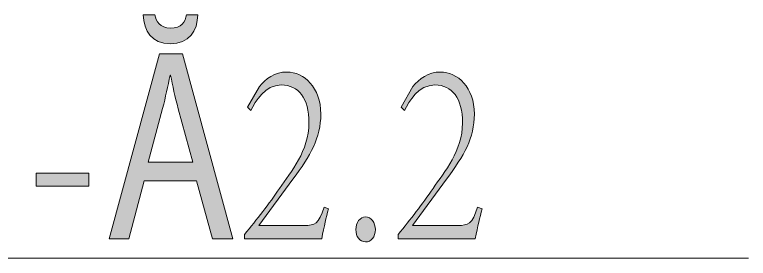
# Model space of a CAD drawing. Header units: inches. Extents: x 57 to 395, y 104 to 257.
# Drawn here: x 166.78 to 185.67, y 250.44 to 256.71 of the extents above; entities that cross this region are included whole.
import ezdxf

# ---------------------------------------------------------------- set-up
doc = ezdxf.new("R2010")
doc.units = ezdxf.units.IN
doc.header["$MEASUREMENT"] = 0

# ---------------------------------------------------------------- blocks, each defined once
blk = doc.blocks.new('block 171')
at = {"color": 4, "lineweight": 15}
blk.add_lwpolyline([(185.673, 250.439), (164.411, 250.439)], dxfattribs=at)
blk = doc.blocks.new('block 181')
at = {"lineweight": 0}
blk.add_lwpolyline([(167.334, 252.627), (168.685, 252.627), (168.685, 252.295), (167.334, 252.295), (167.334, 252.627)], dxfattribs=at)
blk = doc.blocks.new('block 182')
at = {"lineweight": 0}
blk.add_lwpolyline([(167.334, 252.627), (168.685, 252.627), (168.685, 252.295), (167.334, 252.295), (167.334, 252.627)], dxfattribs=at)
blk = doc.blocks.new('block 183')
h = blk.add_hatch(color=2)
h.dxf.hatch_style = 2
h.paths.add_polyline_path([(167.334, 252.627), (168.685, 252.627), (168.685, 252.295), (167.334, 252.295)])
at = {"lineweight": 0}
blk.add_lwpolyline([(167.334, 252.627), (168.685, 252.627), (168.685, 252.295), (167.334, 252.295), (167.334, 252.627), (167.334, 252.627)], dxfattribs=at)
blk = doc.blocks.new('block 184')
at = {"lineweight": 0}
blk.add_lwpolyline([(170.114, 252.436), (169.718, 250.939), (169.209, 250.939), (170.504, 255.699), (171.097, 255.699), (172.397, 250.939), (171.872, 250.939), (171.465, 252.436), (170.114, 252.436)], dxfattribs=at)
blk = doc.blocks.new('block 185')
at = {"lineweight": 0}
blk.add_open_spline([(170.385, 256.708), (170.419, 256.546), (170.515, 256.363), (170.792, 256.363), (171.069, 256.363), (171.176, 256.525), (171.205, 256.708), (171.205, 256.708), (171.493, 256.708), (171.493, 256.708), (171.487, 256.292), (171.273, 255.96), (170.786, 255.96), (170.306, 255.96), (170.103, 256.292), (170.091, 256.708), (170.091, 256.708), (170.385, 256.708), (170.385, 256.708)], degree=3, knots=[0, 0, 0, 0, 1, 1, 1, 2, 2, 2, 3, 3, 3, 4, 4, 4, 5, 5, 5, 6, 6, 6, 6], dxfattribs=at)
blk = doc.blocks.new('block 186')
at = {"lineweight": 0}
blk.add_open_spline([(171.363, 252.916), (171.363, 252.916), (170.99, 254.286), (170.99, 254.286), (170.905, 254.597), (170.849, 254.879), (170.792, 255.155), (170.792, 255.155), (170.781, 255.155), (170.781, 255.155), (170.724, 254.872), (170.662, 254.583), (170.589, 254.293), (170.589, 254.293), (170.216, 252.916), (170.216, 252.916), (170.216, 252.916), (171.363, 252.916), (171.363, 252.916)], degree=3, knots=[0, 0, 0, 0, 1, 1, 1, 2, 2, 2, 3, 3, 3, 4, 4, 4, 5, 5, 5, 6, 6, 6, 6], dxfattribs=at)
blk = doc.blocks.new('block 187')
at = {"lineweight": 0}
blk.add_lwpolyline([(170.114, 252.436), (169.718, 250.939), (169.209, 250.939), (170.504, 255.699), (171.097, 255.699), (172.397, 250.939), (171.872, 250.939), (171.465, 252.436), (170.114, 252.436)], dxfattribs=at)
blk = doc.blocks.new('block 188')
at = {"lineweight": 0}
blk.add_open_spline([(170.385, 256.708), (170.419, 256.546), (170.515, 256.363), (170.792, 256.363), (171.069, 256.363), (171.176, 256.525), (171.205, 256.708), (171.205, 256.708), (171.493, 256.708), (171.493, 256.708), (171.487, 256.292), (171.273, 255.96), (170.786, 255.96), (170.306, 255.96), (170.103, 256.292), (170.091, 256.708), (170.091, 256.708), (170.385, 256.708), (170.385, 256.708)], degree=3, knots=[0, 0, 0, 0, 1, 1, 1, 2, 2, 2, 3, 3, 3, 4, 4, 4, 5, 5, 5, 6, 6, 6, 6], dxfattribs=at)
blk = doc.blocks.new('block 189')
at = {"lineweight": 0}
blk.add_open_spline([(171.363, 252.916), (171.363, 252.916), (170.99, 254.286), (170.99, 254.286), (170.905, 254.597), (170.849, 254.879), (170.792, 255.155), (170.792, 255.155), (170.781, 255.155), (170.781, 255.155), (170.724, 254.872), (170.662, 254.583), (170.589, 254.293), (170.589, 254.293), (170.216, 252.916), (170.216, 252.916), (170.216, 252.916), (171.363, 252.916), (171.363, 252.916)], degree=3, knots=[0, 0, 0, 0, 1, 1, 1, 2, 2, 2, 3, 3, 3, 4, 4, 4, 5, 5, 5, 6, 6, 6, 6], dxfattribs=at)
blk = doc.blocks.new('block 190')
h = blk.add_hatch(color=2)
h.dxf.hatch_style = 2
h.paths.add_polyline_path([(170.114, 252.436), (169.718, 250.939), (169.209, 250.939), (170.504, 255.699), (171.097, 255.699), (172.397, 250.939), (171.872, 250.939), (171.465, 252.436)])
edge = h.paths.add_edge_path()
edge.add_spline(control_points=[(170.385, 256.708), (170.419, 256.546), (170.515, 256.363), (170.792, 256.363), (171.069, 256.363), (171.176, 256.525), (171.205, 256.708), (171.205, 256.708), (171.493, 256.708), (171.493, 256.708), (171.487, 256.292), (171.273, 255.96), (170.786, 255.96), (170.306, 255.96), (170.103, 256.292), (170.091, 256.708), (170.091, 256.708), (170.385, 256.708), (170.385, 256.708)], knot_values=[0, 0, 0, 0, 1, 1, 1, 2, 2, 2, 3, 3, 3, 4, 4, 4, 5, 5, 5, 6, 6, 6, 6], degree=3, periodic=1)
edge = h.paths.add_edge_path()
edge.add_spline(control_points=[(171.363, 252.916), (171.363, 252.916), (170.99, 254.286), (170.99, 254.286), (170.905, 254.597), (170.849, 254.879), (170.792, 255.155), (170.792, 255.155), (170.781, 255.155), (170.781, 255.155), (170.724, 254.872), (170.662, 254.583), (170.589, 254.293), (170.589, 254.293), (170.216, 252.916), (170.216, 252.916), (170.216, 252.916), (171.363, 252.916), (171.363, 252.916)], knot_values=[0, 0, 0, 0, 1, 1, 1, 2, 2, 2, 3, 3, 3, 4, 4, 4, 5, 5, 5, 6, 6, 6, 6], degree=3, periodic=1)
at = {"lineweight": 0}
blk.add_lwpolyline([(170.114, 252.436), (169.718, 250.939), (169.209, 250.939), (170.504, 255.699), (171.097, 255.699), (172.397, 250.939), (171.872, 250.939), (171.465, 252.436), (170.114, 252.436), (170.114, 252.436)], dxfattribs=at)
for points in [[(170.385, 256.708), (170.419, 256.546), (170.515, 256.363), (170.792, 256.363), (171.069, 256.363), (171.176, 256.525), (171.205, 256.708), (171.205, 256.708), (171.493, 256.708), (171.493, 256.708), (171.487, 256.292), (171.273, 255.96), (170.786, 255.96), (170.306, 255.96), (170.103, 256.292), (170.091, 256.708), (170.091, 256.708), (170.385, 256.708), (170.385, 256.708)], [(171.363, 252.916), (171.363, 252.916), (170.99, 254.286), (170.99, 254.286), (170.905, 254.597), (170.849, 254.879), (170.792, 255.155), (170.792, 255.155), (170.781, 255.155), (170.781, 255.155), (170.724, 254.872), (170.662, 254.583), (170.589, 254.293), (170.589, 254.293), (170.216, 252.916), (170.216, 252.916), (170.216, 252.916), (171.363, 252.916), (171.363, 252.916)]]:
    blk.add_open_spline(points, degree=3, knots=[0, 0, 0, 0, 1, 1, 1, 2, 2, 2, 3, 3, 3, 4, 4, 4, 5, 5, 5, 6, 6, 6, 6], dxfattribs=at)
blk = doc.blocks.new('block 191')
at = {"lineweight": 0}
blk.add_open_spline([(174.86, 251.708), (174.798, 251.489), (174.753, 251.271), (174.685, 250.939), (174.685, 250.939), (172.701, 250.939), (172.701, 250.939), (172.701, 250.939), (172.701, 251.052), (172.701, 251.052), (173.012, 251.44), (173.328, 251.836), (173.6, 252.238), (173.894, 252.662), (174.357, 253.213), (174.357, 253.919), (174.357, 254.561), (174.092, 254.9), (173.645, 254.9), (173.221, 254.9), (172.984, 254.477), (172.859, 254.244), (172.859, 254.244), (172.775, 254.329), (172.775, 254.329), (172.775, 254.329), (173.08, 254.858), (173.08, 254.858), (173.232, 255.056), (173.487, 255.233), (173.786, 255.233), (174.233, 255.233), (174.662, 254.837), (174.662, 254.152), (174.662, 253.531), (174.397, 253.086), (173.945, 252.478), (173.945, 252.478), (173.069, 251.284), (173.069, 251.284), (173.069, 251.284), (174.233, 251.284), (174.233, 251.284), (174.515, 251.284), (174.6, 251.32), (174.747, 251.751), (174.747, 251.751), (174.86, 251.708), (174.86, 251.708)], degree=3, knots=[0, 0, 0, 0, 1, 1, 1, 2, 2, 2, 3, 3, 3, 4, 4, 4, 5, 5, 5, 6, 6, 6, 7, 7, 7, 8, 8, 8, 9, 9, 9, 10, 10, 10, 11, 11, 11, 12, 12, 12, 13, 13, 13, 14, 14, 14, 15, 15, 15, 16, 16, 16, 16], dxfattribs=at)
blk = doc.blocks.new('block 192')
at = {"lineweight": 0}
blk.add_open_spline([(174.86, 251.708), (174.798, 251.489), (174.753, 251.271), (174.685, 250.939), (174.685, 250.939), (172.701, 250.939), (172.701, 250.939), (172.701, 250.939), (172.701, 251.052), (172.701, 251.052), (173.012, 251.44), (173.328, 251.836), (173.6, 252.238), (173.894, 252.662), (174.357, 253.213), (174.357, 253.919), (174.357, 254.561), (174.092, 254.9), (173.645, 254.9), (173.221, 254.9), (172.984, 254.477), (172.859, 254.244), (172.859, 254.244), (172.775, 254.329), (172.775, 254.329), (172.775, 254.329), (173.08, 254.858), (173.08, 254.858), (173.232, 255.056), (173.487, 255.233), (173.786, 255.233), (174.233, 255.233), (174.662, 254.837), (174.662, 254.152), (174.662, 253.531), (174.397, 253.086), (173.945, 252.478), (173.945, 252.478), (173.069, 251.284), (173.069, 251.284), (173.069, 251.284), (174.233, 251.284), (174.233, 251.284), (174.515, 251.284), (174.6, 251.32), (174.747, 251.751), (174.747, 251.751), (174.86, 251.708), (174.86, 251.708)], degree=3, knots=[0, 0, 0, 0, 1, 1, 1, 2, 2, 2, 3, 3, 3, 4, 4, 4, 5, 5, 5, 6, 6, 6, 7, 7, 7, 8, 8, 8, 9, 9, 9, 10, 10, 10, 11, 11, 11, 12, 12, 12, 13, 13, 13, 14, 14, 14, 15, 15, 15, 16, 16, 16, 16], dxfattribs=at)
blk = doc.blocks.new('block 193')
h = blk.add_hatch(color=2)
h.dxf.hatch_style = 2
edge = h.paths.add_edge_path()
edge.add_spline(control_points=[(174.86, 251.708), (174.798, 251.489), (174.753, 251.271), (174.685, 250.939), (174.685, 250.939), (172.701, 250.939), (172.701, 250.939), (172.701, 250.939), (172.701, 251.052), (172.701, 251.052), (173.012, 251.44), (173.328, 251.836), (173.6, 252.238), (173.894, 252.662), (174.357, 253.213), (174.357, 253.919), (174.357, 254.561), (174.092, 254.9), (173.645, 254.9), (173.221, 254.9), (172.984, 254.477), (172.859, 254.244), (172.859, 254.244), (172.775, 254.329), (172.775, 254.329), (172.775, 254.329), (173.08, 254.858), (173.08, 254.858), (173.232, 255.056), (173.487, 255.233), (173.786, 255.233), (174.233, 255.233), (174.662, 254.837), (174.662, 254.152), (174.662, 253.531), (174.397, 253.086), (173.945, 252.478), (173.945, 252.478), (173.069, 251.284), (173.069, 251.284), (173.069, 251.284), (174.233, 251.284), (174.233, 251.284), (174.515, 251.284), (174.6, 251.32), (174.747, 251.751), (174.747, 251.751), (174.86, 251.708), (174.86, 251.708)], knot_values=[0, 0, 0, 0, 1, 1, 1, 2, 2, 2, 3, 3, 3, 4, 4, 4, 5, 5, 5, 6, 6, 6, 7, 7, 7, 8, 8, 8, 9, 9, 9, 10, 10, 10, 11, 11, 11, 12, 12, 12, 13, 13, 13, 14, 14, 14, 15, 15, 15, 16, 16, 16, 16], degree=3, periodic=1)
at = {"lineweight": 0}
blk.add_open_spline([(174.86, 251.708), (174.798, 251.489), (174.753, 251.271), (174.685, 250.939), (174.685, 250.939), (172.701, 250.939), (172.701, 250.939), (172.701, 250.939), (172.701, 251.052), (172.701, 251.052), (173.012, 251.44), (173.328, 251.836), (173.6, 252.238), (173.894, 252.662), (174.357, 253.213), (174.357, 253.919), (174.357, 254.561), (174.092, 254.9), (173.645, 254.9), (173.221, 254.9), (172.984, 254.477), (172.859, 254.244), (172.859, 254.244), (172.775, 254.329), (172.775, 254.329), (172.775, 254.329), (173.08, 254.858), (173.08, 254.858), (173.232, 255.056), (173.487, 255.233), (173.786, 255.233), (174.233, 255.233), (174.662, 254.837), (174.662, 254.152), (174.662, 253.531), (174.397, 253.086), (173.945, 252.478), (173.945, 252.478), (173.069, 251.284), (173.069, 251.284), (173.069, 251.284), (174.233, 251.284), (174.233, 251.284), (174.515, 251.284), (174.6, 251.32), (174.747, 251.751), (174.747, 251.751), (174.86, 251.708), (174.86, 251.708)], degree=3, knots=[0, 0, 0, 0, 1, 1, 1, 2, 2, 2, 3, 3, 3, 4, 4, 4, 5, 5, 5, 6, 6, 6, 7, 7, 7, 8, 8, 8, 9, 9, 9, 10, 10, 10, 11, 11, 11, 12, 12, 12, 13, 13, 13, 14, 14, 14, 15, 15, 15, 16, 16, 16, 16], dxfattribs=at)
blk = doc.blocks.new('block 194')
at = {"lineweight": 0}
blk.add_open_spline([(175.566, 251.179), (175.566, 251.355), (175.673, 251.504), (175.814, 251.504), (175.961, 251.504), (176.068, 251.355), (176.068, 251.179), (176.068, 250.988), (175.961, 250.861), (175.814, 250.861), (175.656, 250.868), (175.566, 251.002), (175.566, 251.179)], degree=3, knots=[0, 0, 0, 0, 1, 1, 1, 2, 2, 2, 3, 3, 3, 4, 4, 4, 4], dxfattribs=at)
blk = doc.blocks.new('block 195')
at = {"lineweight": 0}
blk.add_open_spline([(175.566, 251.179), (175.566, 251.355), (175.673, 251.504), (175.814, 251.504), (175.961, 251.504), (176.068, 251.355), (176.068, 251.179), (176.068, 250.988), (175.961, 250.861), (175.814, 250.861), (175.656, 250.868), (175.566, 251.002), (175.566, 251.179)], degree=3, knots=[0, 0, 0, 0, 1, 1, 1, 2, 2, 2, 3, 3, 3, 4, 4, 4, 4], dxfattribs=at)
blk = doc.blocks.new('block 196')
h = blk.add_hatch(color=2)
h.dxf.hatch_style = 2
edge = h.paths.add_edge_path()
edge.add_spline(control_points=[(175.566, 251.179), (175.566, 251.355), (175.673, 251.504), (175.814, 251.504), (175.961, 251.504), (176.068, 251.355), (176.068, 251.179), (176.068, 250.988), (175.961, 250.861), (175.814, 250.861), (175.656, 250.868), (175.566, 251.002), (175.566, 251.179)], knot_values=[0, 0, 0, 0, 1, 1, 1, 2, 2, 2, 3, 3, 3, 4, 4, 4, 4], degree=3, periodic=1)
at = {"lineweight": 0}
blk.add_open_spline([(175.566, 251.179), (175.566, 251.355), (175.673, 251.504), (175.814, 251.504), (175.961, 251.504), (176.068, 251.355), (176.068, 251.179), (176.068, 250.988), (175.961, 250.861), (175.814, 250.861), (175.656, 250.868), (175.566, 251.002), (175.566, 251.179)], degree=3, knots=[0, 0, 0, 0, 1, 1, 1, 2, 2, 2, 3, 3, 3, 4, 4, 4, 4], dxfattribs=at)
blk = doc.blocks.new('block 197')
at = {"lineweight": 0}
blk.add_open_spline([(178.815, 251.708), (178.753, 251.489), (178.707, 251.271), (178.64, 250.939), (178.64, 250.939), (176.656, 250.939), (176.656, 250.939), (176.656, 250.939), (176.656, 251.052), (176.656, 251.052), (176.967, 251.44), (177.283, 251.836), (177.554, 252.238), (177.848, 252.662), (178.312, 253.213), (178.312, 253.919), (178.312, 254.561), (178.046, 254.9), (177.6, 254.9), (177.176, 254.9), (176.938, 254.477), (176.814, 254.244), (176.814, 254.244), (176.729, 254.329), (176.729, 254.329), (176.729, 254.329), (177.034, 254.858), (177.034, 254.858), (177.187, 255.056), (177.441, 255.233), (177.741, 255.233), (178.187, 255.233), (178.617, 254.837), (178.617, 254.152), (178.617, 253.531), (178.351, 253.086), (177.899, 252.478), (177.899, 252.478), (177.023, 251.284), (177.023, 251.284), (177.023, 251.284), (178.187, 251.284), (178.187, 251.284), (178.47, 251.284), (178.555, 251.32), (178.702, 251.751), (178.702, 251.751), (178.815, 251.708), (178.815, 251.708)], degree=3, knots=[0, 0, 0, 0, 1, 1, 1, 2, 2, 2, 3, 3, 3, 4, 4, 4, 5, 5, 5, 6, 6, 6, 7, 7, 7, 8, 8, 8, 9, 9, 9, 10, 10, 10, 11, 11, 11, 12, 12, 12, 13, 13, 13, 14, 14, 14, 15, 15, 15, 16, 16, 16, 16], dxfattribs=at)
blk = doc.blocks.new('block 198')
at = {"lineweight": 0}
blk.add_open_spline([(178.815, 251.708), (178.753, 251.489), (178.707, 251.271), (178.64, 250.939), (178.64, 250.939), (176.656, 250.939), (176.656, 250.939), (176.656, 250.939), (176.656, 251.052), (176.656, 251.052), (176.967, 251.44), (177.283, 251.836), (177.554, 252.238), (177.848, 252.662), (178.312, 253.213), (178.312, 253.919), (178.312, 254.561), (178.046, 254.9), (177.6, 254.9), (177.176, 254.9), (176.938, 254.477), (176.814, 254.244), (176.814, 254.244), (176.729, 254.329), (176.729, 254.329), (176.729, 254.329), (177.034, 254.858), (177.034, 254.858), (177.187, 255.056), (177.441, 255.233), (177.741, 255.233), (178.187, 255.233), (178.617, 254.837), (178.617, 254.152), (178.617, 253.531), (178.351, 253.086), (177.899, 252.478), (177.899, 252.478), (177.023, 251.284), (177.023, 251.284), (177.023, 251.284), (178.187, 251.284), (178.187, 251.284), (178.47, 251.284), (178.555, 251.32), (178.702, 251.751), (178.702, 251.751), (178.815, 251.708), (178.815, 251.708)], degree=3, knots=[0, 0, 0, 0, 1, 1, 1, 2, 2, 2, 3, 3, 3, 4, 4, 4, 5, 5, 5, 6, 6, 6, 7, 7, 7, 8, 8, 8, 9, 9, 9, 10, 10, 10, 11, 11, 11, 12, 12, 12, 13, 13, 13, 14, 14, 14, 15, 15, 15, 16, 16, 16, 16], dxfattribs=at)
blk = doc.blocks.new('block 199')
h = blk.add_hatch(color=2)
h.dxf.hatch_style = 2
edge = h.paths.add_edge_path()
edge.add_spline(control_points=[(178.815, 251.708), (178.753, 251.489), (178.707, 251.271), (178.64, 250.939), (178.64, 250.939), (176.656, 250.939), (176.656, 250.939), (176.656, 250.939), (176.656, 251.052), (176.656, 251.052), (176.967, 251.44), (177.283, 251.836), (177.554, 252.238), (177.848, 252.662), (178.312, 253.213), (178.312, 253.919), (178.312, 254.561), (178.046, 254.9), (177.6, 254.9), (177.176, 254.9), (176.938, 254.477), (176.814, 254.244), (176.814, 254.244), (176.729, 254.329), (176.729, 254.329), (176.729, 254.329), (177.034, 254.858), (177.034, 254.858), (177.187, 255.056), (177.441, 255.233), (177.741, 255.233), (178.187, 255.233), (178.617, 254.837), (178.617, 254.152), (178.617, 253.531), (178.351, 253.086), (177.899, 252.478), (177.899, 252.478), (177.023, 251.284), (177.023, 251.284), (177.023, 251.284), (178.187, 251.284), (178.187, 251.284), (178.47, 251.284), (178.555, 251.32), (178.702, 251.751), (178.702, 251.751), (178.815, 251.708), (178.815, 251.708)], knot_values=[0, 0, 0, 0, 1, 1, 1, 2, 2, 2, 3, 3, 3, 4, 4, 4, 5, 5, 5, 6, 6, 6, 7, 7, 7, 8, 8, 8, 9, 9, 9, 10, 10, 10, 11, 11, 11, 12, 12, 12, 13, 13, 13, 14, 14, 14, 15, 15, 15, 16, 16, 16, 16], degree=3, periodic=1)
at = {"lineweight": 0}
blk.add_open_spline([(178.815, 251.708), (178.753, 251.489), (178.707, 251.271), (178.64, 250.939), (178.64, 250.939), (176.656, 250.939), (176.656, 250.939), (176.656, 250.939), (176.656, 251.052), (176.656, 251.052), (176.967, 251.44), (177.283, 251.836), (177.554, 252.238), (177.848, 252.662), (178.312, 253.213), (178.312, 253.919), (178.312, 254.561), (178.046, 254.9), (177.6, 254.9), (177.176, 254.9), (176.938, 254.477), (176.814, 254.244), (176.814, 254.244), (176.729, 254.329), (176.729, 254.329), (176.729, 254.329), (177.034, 254.858), (177.034, 254.858), (177.187, 255.056), (177.441, 255.233), (177.741, 255.233), (178.187, 255.233), (178.617, 254.837), (178.617, 254.152), (178.617, 253.531), (178.351, 253.086), (177.899, 252.478), (177.899, 252.478), (177.023, 251.284), (177.023, 251.284), (177.023, 251.284), (178.187, 251.284), (178.187, 251.284), (178.47, 251.284), (178.555, 251.32), (178.702, 251.751), (178.702, 251.751), (178.815, 251.708), (178.815, 251.708)], degree=3, knots=[0, 0, 0, 0, 1, 1, 1, 2, 2, 2, 3, 3, 3, 4, 4, 4, 5, 5, 5, 6, 6, 6, 7, 7, 7, 8, 8, 8, 9, 9, 9, 10, 10, 10, 11, 11, 11, 12, 12, 12, 13, 13, 13, 14, 14, 14, 15, 15, 15, 16, 16, 16, 16], dxfattribs=at)

msp = doc.modelspace()

# ---------------------------------------------------------------- block references
for name in ['block 190', 'block 185', 'block 188', 'block 184', 'block 187', 'block 186', 'block 189', 'block 191', 'block 192', 'block 193', 'block 197', 'block 198', 'block 199', 'block 181', 'block 182', 'block 183', 'block 194', 'block 195', 'block 196', 'block 171']:
    msp.add_blockref(name, (0, 0))

doc.saveas('drawing.dxf')
